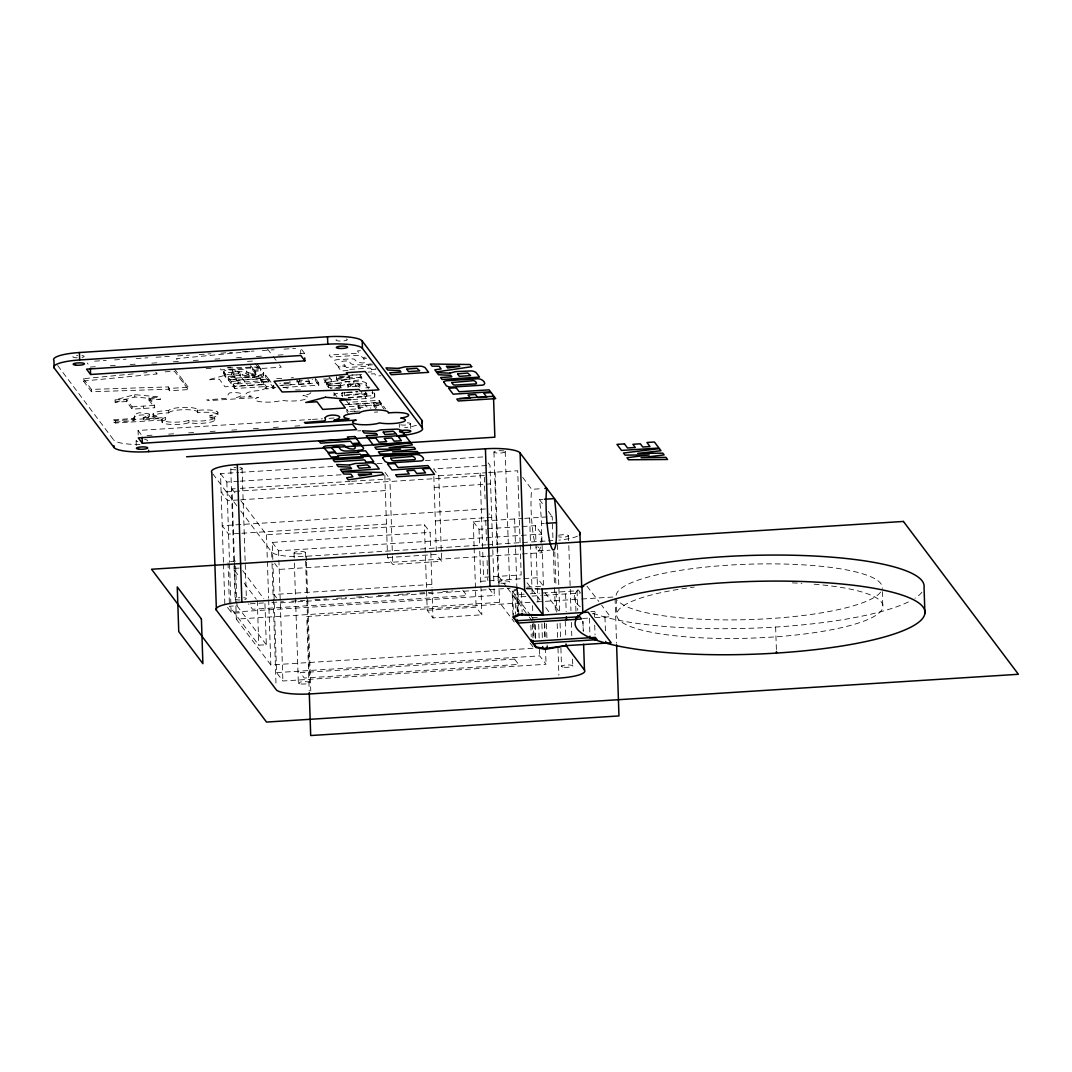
<?xml version="1.0" encoding="UTF-8"?>
<svg xmlns="http://www.w3.org/2000/svg" width="1072" height="1072" viewBox="0 0 1072 1072"><rect width="100%" height="100%" fill="white"/><g stroke="black" fill="none" stroke-linecap="round" stroke-linejoin="round"><path stroke-width="0.75" stroke-dasharray="5 3.75" d="M223.539 371.85L223.78 372.949L224.182 370.992A7.048 1.461 -1.9 0 1 226.648 370.255L241.548 369.358A7.048 1.461 -1.9 0 1 244.697 369.773C246.091 373.94 260.751 375.696 253.18 368.996L260.67 368.513L263.699 372.614L262.948 373.887A6.847 1.42 -1.9 0 1 261.313 374.396L245.515 375.401A6.847 1.42 -1.9 0 1 243.29 375.133L240.932 374.195L238.654 371.301C226.969 370.832 234.138 372.721 235.492 378.644C233.374 381.967 222.199 377.25 224.262 373.337A7.048 1.461 -1.9 0 1 226.728 372.6L241.629 371.703A7.048 1.461 -1.9 0 1 244.778 372.118C246.118 376.299 260.925 378.027 253.247 371.341L253.18 368.996M255.752 373.257L255.779 372.533M366.852 394.523L366.034 392.593M263.658 373.94L263.779 372.868M374.758 395.206L373.86 392.58M134.509 417.531L134.777 419.969L133.732 420.666L113.766 422.261L113.699 419.929L133.209 418.388C135.608 412.613 159.339 414.703 143.313 420.063L143.246 417.732L148.673 415.172L149.155 413.872L139.36 412.68L135.018 414.288L134.509 417.531L134.415 415.708M341.888 393.571L342.718 392.647M347.676 384.526L357.807 383.521L360.607 386.134L349.378 386.858L347.757 384.969M366.865 393.866L345.238 395.622L343.442 395.287L341.847 393.196M339.77 383.763L326.973 383.146L327.054 385.505L339.851 386.108C341.218 378.47 355.06 382.918 361.157 381.444A6.847 1.42 -1.9 0 1 363.381 381.712L365.887 382.784L369.572 387.622L362.55 388.064M339.851 386.108L345.184 384.54L361.237 383.803A6.847 1.42 -1.9 0 1 363.462 384.071L365.967 385.129L368.58 388.546M575.945 611.228L575.356 593.325L577.084 590.819A175.031 36.394 -1.9 0 1 579.523 588.394M348.132 397.859L364.172 396.841C369.451 397.538 364.775 392.071 361.8 393.692L343.04 394.952L341.914 395.407L342.745 396.68M238.654 371.301L238.734 373.646L240.61 376.151L243.371 377.478A6.847 1.42 -1.9 0 0 245.595 377.746L261.394 376.741A6.847 1.42 -1.9 0 0 263.029 376.232L263.833 375.093L260.737 370.872L260.67 368.513M352.809 399.615L372.48 398.007A6.847 1.42 -1.9 0 0 374.115 397.498L374.798 396.091L371.917 392.593M366.838 396.345L366.812 393.638M512.939 615.355L512.135 590.94L517.923 588.166L518.741 612.581M516.985 589.654L512.711 591.704L513.461 614.484M148.887 397.752L154.636 405.404L154.716 407.735L132.164 409.169L126.416 401.518L115.133 402.241L115.052 399.91L134.737 394.657L160.17 397.042L160.251 399.374L148.968 400.084L148.887 397.752L160.17 397.042M115.133 402.241L134.817 396.988L160.251 399.374M291.182 377.893L293.447 377.518M371.26 363.89L365.11 364.641A80.762 16.79 -1.9 0 1 362.122 364.828L355.462 364.895A6.847 1.42 -1.9 0 1 353.237 364.627L350.879 363.689L348.601 360.795L343.08 361.157L341.486 361.746L345.358 365.793L338.136 366.249L333.7 361.854L334.129 360.487A7.048 1.461 -1.9 0 1 336.595 359.75L351.495 358.852A7.048 1.461 -1.9 0 1 354.644 359.267C356.038 363.435 370.698 365.19 363.127 358.49L367.616 358.195M324.87 380.346L326.464 382.463L361.733 377.21L361.813 379.555L326.545 384.821L324.95 382.691L324.87 380.346L331.181 379.434L331.261 381.779L324.95 382.691M337.774 378.496L349.686 376.835L349.767 379.18L337.854 380.855L336.541 379.113L336.461 376.754L337.774 378.496L337.854 380.855M143.246 417.732L158.388 416.231L158.468 418.562L143.313 420.063M249.763 351.589L176.304 358.664L178.22 361.21M174.455 368.902L188.257 387.247L188.324 389.578L169.537 390.771L168.384 389.243L91.468 391.736L83.428 381.029L83.348 378.697L133.946 373.833M143.742 372.882L147.011 372.574M83.428 381.029L156.887 373.954L156.807 371.636M309.835 383.722C308.964 379.032 292.736 379.743 298.606 384.433L309.835 383.722L309.138 380.56M359.777 387.273C357.391 384.366 349.284 385.17 348.025 387.3M238.734 373.646L231.646 374.463L235.492 378.644M348.454 397.538L372.399 395.662A6.847 1.42 -1.9 0 0 374.034 395.139L374.865 394.134M94.617 361.17L106.249 360.433M114.543 359.897L126.174 359.16M136.144 358.53L147.775 357.793M156.07 357.257L169.363 356.413M177.671 355.891L189.302 355.154M199.258 354.524L210.889 353.773M220.859 353.144L232.49 352.407M242.46 351.777L254.077 351.04M262.385 350.504L274.017 349.767M283.986 349.137L295.604 348.4M95.314 366.731L90.329 367.053L87.314 363.033M110.269 365.78L116.915 365.364M130.194 364.52L136.841 364.091M151.795 363.14L158.442 362.725M173.383 361.773L180.029 361.344M193.322 360.5L199.968 360.085M214.923 359.133L221.556 358.705M236.51 357.753L243.156 357.338M256.449 356.494L264.744 355.958M278.037 355.113L284.683 354.698M299.637 353.747L304.622 353.425L304.716 356.4M360.406 350.705L357.405 350.892L359.12 353.17L329.171 355.073L330.645 357.03L360.594 355.127L362.309 357.418L365.311 357.217M247.458 361.398L254.948 360.916M227.626 367.401L230.949 367.187M165.128 371.837L174.535 371.234L188.324 389.578M256.905 363.529L259.853 367.441L259.933 369.8L252.443 370.269L250.727 367.991L220.778 369.894L220.698 367.535M250.727 367.991L250.647 365.632L252.362 367.924L259.853 367.441M253.247 371.341L260.737 370.872M372.614 364.842L368.125 365.123L368.862 366.101L346.39 367.535L345.653 366.557L338.162 367.026L341.11 370.952L348.601 370.47L347.864 369.492L370.322 368.058L371.059 369.036L375.562 368.755M223.753 373.739L223.552 371.971L228.189 376.754L235.411 376.299M235.706 377.063L228.215 377.532L231.163 381.458L231.244 383.803L238.734 383.334L237.917 379.997L260.375 378.563L261.193 381.9L268.683 381.418L268.603 379.073L265.655 375.16L258.164 375.629L258.982 378.965L236.523 380.399L235.706 377.063L236.523 380.399M236.443 378.041L258.901 376.607L258.982 378.965M375.91 369.224L371.408 369.505L373.136 371.783L368.138 372.105M228.189 376.754L228.296 379.89L235.786 379.408M258.245 377.987L265.735 377.505L268.683 381.418M231.163 381.458L238.654 380.975M261.112 379.542L268.603 379.073M273.936 388.412L269.032 381.887L233.227 384.205L233.307 386.55L263.256 384.647L261.541 382.369L261.461 380.011L268.951 379.542L273.869 386.054L273.936 388.412L266.446 388.881L264.73 386.603L264.65 384.258L225.04 386.791L219.291 379.153L208.022 379.863L227.693 374.61L253.126 376.996M237.917 379.997L237.997 382.356L260.456 380.922L261.193 381.9M347.985 375.441L364.614 374.383M371.274 373.954L374.61 373.753L376.326 376.031L380.815 375.749M83.348 378.697L91.401 389.404L168.304 386.912L169.456 388.439L188.257 387.247M279.805 383.28L280.502 383.227M284.013 383.012L291.035 382.557L291.115 384.915L279.886 385.625M297.4 380.587L298.525 382.088L309.754 381.377M283.691 387.434L318.799 385.21L318.719 382.851L281.279 385.237L280.087 383.642M233.307 386.55L234.781 388.506L264.73 386.603M264.65 384.258L266.379 386.536L273.869 386.054M115.052 399.91L126.335 399.186L132.084 406.837L132.164 409.169M346.752 392.285L357.445 391.615M346.417 392.62L336.367 393.612A6.847 1.42 -1.9 0 0 334.745 394.121L333.928 395.26M347.489 392.553L358.195 391.87M132.084 406.837L154.636 405.404M380.707 404.653L380.627 402.308L379.153 400.352L349.204 402.255L349.271 404.6L379.233 402.697L380.707 404.653L346.511 406.824M344.809 404.586L380.627 402.308M376.098 408.981L373.806 405.913L373.726 403.568L381.217 403.085L385.759 409.129M113.699 419.929L115.374 420.68L165.503 417.49A14.566 3.028 -1.9 0 0 167.889 421.845A14.566 3.028 -1.9 0 0 188.913 420.304A14.566 3.028 -1.9 0 0 210.166 419.902A14.566 3.028 -1.9 0 0 209.991 415.48A14.566 3.028 -1.9 0 0 216.517 411.273A14.566 3.028 -1.9 0 0 197.516 410.402A14.566 3.028 -1.9 0 0 184.987 407.347A14.566 3.028 -1.9 0 0 168.652 410.549A14.566 3.028 -1.9 0 0 154.127 412.908A14.566 3.028 -1.9 0 0 158.388 416.231M354.497 411.42L360.554 411.032L358.142 407.829L358.061 405.471L365.552 405.002L367.964 408.204L370.912 408.017M373.806 405.913L381.297 405.444L384.017 409.062M113.766 422.261L115.454 423.011L165.57 419.822A14.566 3.028 -1.9 0 0 167.969 424.177A14.566 3.028 -1.9 0 0 188.994 422.636A14.566 3.028 -1.9 0 0 210.233 422.234A14.566 3.028 -1.9 0 0 210.072 417.812L209.991 415.48M358.142 407.829L365.632 407.347L365.552 405.002M348.387 413.859L346.913 411.903L346.846 409.544L360.473 408.687L358.061 405.471M349.941 411.407L358.075 410.884M374.436 412.197L377.692 411.996M138.208 434.937L138.06 430.475L310.813 419.487M312.475 419.393L322.431 418.75M329.077 418.335L334.062 418.013M147.065 435.513L153.711 435.085M168.652 434.133L175.299 433.718M188.592 432.874L196.9 432.338M210.179 431.493L216.825 431.078M231.78 430.127L238.426 429.698M253.367 428.746L260.014 428.331M273.306 427.487L279.953 427.058M294.894 426.107L301.54 425.691M357.753 430.917L360.849 430.73M223.445 562.264L220.51 473.623L238.828 472.457M240.49 472.35L335.429 466.32M377.076 463.667L383.736 463.251M425.37 460.598L483.66 456.9M220.51 473.623L226.835 482.025L238.466 481.288M240.128 481.181L341.512 474.735M486.675 465.516L433.597 468.879L438.77 475.767L441.289 551.45M234.393 560.683L232.008 488.912L238.654 488.484M240.316 488.376L350.008 481.408M351.67 481.301L389.9 478.876L392.406 554.559M438.77 475.767L486.809 472.712M488.484 472.605L517.722 470.742L520.134 543.491M484.276 475.499L221.127 492.222L227.452 500.624L239.083 499.887M240.744 499.78L385.344 490.587M434.214 487.479L490.601 483.901L488.792 481.502M522.707 477.375L531.685 489.314L542.968 488.591M540.998 543.196A34.25 4.837 86.4 0 0 539.404 499.565L542.74 499.351M485.388 508.972L222.239 525.695L228.564 534.111L240.195 533.374M241.857 533.266L386.456 524.074M435.326 520.965L485.08 517.803M486.742 517.696L491.713 517.374L489.006 513.783M240.878 500.691L266.499 534.754L424.391 524.717L430.14 532.369L430.716 549.413M474.092 546.291L473.275 521.608L522.975 518.459M524.65 518.352L552.214 516.597L553.031 541.4M541.454 523.632L544.281 523.458M272.824 559.45L272.248 542.405L430.14 532.369M473.275 521.608L479.023 529.26L485.656 528.831M487.304 528.724L535.41 525.669L541.735 534.084L543.464 586.156L526.808 587.215M272.248 542.405L278.573 550.807L541.735 534.084M240.744 510.982L271.631 552.053A30.445 6.325 -1.9 0 0 306.311 556.247L486.192 544.817M487.747 544.71L546.666 540.971M548.221 540.878L552.871 540.583M235.505 561.112L227.988 561.594L229.408 604.581M387.568 557.547L436.438 554.438L441.61 561.326L392.741 564.421L387.568 557.547L384.727 471.988L389.9 478.876M239.177 568.08L233.16 568.468L238.185 575.155M538.318 550.928L550.016 550.177M485.723 556.274L279.189 569.406L274.673 563.403M487.385 556.167L520.697 554.05M522.359 553.943L542.352 552.683L537.836 546.666M431.869 584.441L273.976 594.478L278.492 600.481M480.738 581.332L487.385 580.917M489.033 580.81L522.211 578.692M523.873 578.599L537.139 577.754L543.464 586.156M250.191 603.804L263.484 602.96M271.792 602.437L283.423 601.7M291.718 601.164L305.011 600.32M314.98 599.69L326.612 598.953M336.568 598.31L346.537 597.68M356.507 597.05L368.138 596.313M378.094 595.67L389.726 594.933M398.034 594.411L409.665 593.674M419.634 593.03L431.252 592.293M442.883 591.556L452.853 590.927M280.301 602.879L510.151 588.273M266.312 644.728L236.979 605.747L229.462 606.229L258.781 645.197L266.312 644.728L264.931 603.389M586.987 586.183L598.819 601.446M227.545 607.422L231.15 612.219L494.313 595.496L493.978 585.526M524.168 594.183L515.002 594.759L515.659 614.283M530.278 593.794L539.444 593.205M542.499 593.017L578.92 590.699L580.207 592.414M234.634 613.104L242.151 612.635M525.896 596.474L516.731 597.05L517.213 611.697M532.007 596.086L541.172 595.496M544.228 595.308L580.314 593.004M234.446 562.344L236.322 619.107L499.485 602.37L514.265 622.028M530.037 602.303L306.753 616.494L309.218 690.891M536.697 601.888L580.019 599.127M581.681 599.02L615.02 596.903M427.232 610.276L476.102 607.167L481.851 614.819L432.981 617.914L427.232 610.276L424.391 524.717M590.806 611.563L594.437 611.335L596.166 613.626L592.682 613.841M532.261 617.686L538.358 617.298M582.592 618.49L590.056 618.008M595.027 617.7L610.316 616.722L601.687 605.265M236.322 619.107L270.827 664.948L533.977 648.225M276.576 672.6L539.725 655.863L546.05 664.278L282.901 681.001L276.576 672.6L272.985 564.341M206.092 368.661L211.104 368.5M227.827 367.951L261.26 366.879L262.412 368.406L281.212 367.214L279.484 364.909M339.77 376.781L349.686 376.835M336.541 379.113L349.767 379.18M526.58 588.97L539.605 589.01M323.57 379.019L329.225 379.059L331.261 381.779M351.857 374.919L360.098 375.026L361.733 377.21M338.725 377.116L360.179 377.384L361.813 379.555M526.017 588.448L540.583 588.97M283.879 383.119L289.963 383.387L291.115 384.915M326.973 383.146L328.568 385.263L340.749 385.799L341.888 387.327L330.658 388.037L331.114 388.654M327.054 385.505L328.648 387.622L341.177 388.64M281.722 378.657L276.12 378.389L276.723 379.18M241.91 374.744L242.982 375.066M908.399 601.915A175.031 36.394 -1.9 0 1 754.152 628.125A175.031 36.394 -1.9 0 1 594.344 613.733L592.293 612.97M336.849 396.68L333.834 392.66M224.758 375.803L224.745 373.525M365.431 394.054L365.418 391.789M318.799 385.21L315.114 380.359L312.595 379.3A6.847 1.42 -1.9 0 0 312.274 379.247M539.404 499.565L544.321 506.118M548.274 511.357L552.214 516.597M488.175 462.903L489.984 465.302L493.924 583.865M545.085 592.843L559.45 611.951M527.089 582.766L539.899 599.797M545.809 607.65L549.762 612.889M373.726 403.568L376.795 407.641M512.135 590.94L530.332 615.14M531.297 616.413L534.178 620.232M498.614 576.334L506.507 586.813M507.485 588.126L528.188 615.636M529.166 616.949L532.127 620.876M488.886 588.287L494.313 595.496M530.037 642.986L532.985 646.912M329.828 377.612L331.181 379.434M346.283 400.633L349.271 404.6M304.622 353.425L300.589 348.078L300.79 354.028M346.846 409.544L348.306 411.501M315.932 379.14L318.719 382.851M462.823 590.297L466.843 595.643L252.563 609.258L248.53 603.911M267.41 348.869L272.208 355.234M273.159 356.507L276.04 360.326M255.029 363.274L259.933 369.8M258.164 375.629L258.901 376.607M261.461 380.011L263.176 382.289L263.256 384.647M241.843 377.719L247.592 385.357M237.997 382.356L238.734 383.334M233.227 384.205L234.701 386.161L234.781 388.506M228.296 379.89L231.244 383.803M155.735 372.426L156.887 373.954M232.008 488.912L235.947 494.152M212.832 473.891L237.073 506.105M148.968 400.084L154.716 407.735M138.06 430.475L142.08 435.822M242.687 570.666L263.819 598.752M244.228 583.181L256.302 599.221M57.674 365.525L113.726 440.029L113.806 442.347M334.075 393.317L334.156 395.675M161.912 419.621L162.086 422.261M582.927 621.264L583.302 631.247L582.846 621.345M882.336 591.623L882.846 607.127M775.632 627.04L776.396 649.82M616.253 598.337L616.762 613.841M615.073 598.551L616.547 643.2M604.956 617.07L605.452 631.716M594.344 613.733L594.451 616.99M594.719 625.137L595.04 634.892M589.359 618.182L589.908 634.45M577.084 590.819L577.741 610.343M568.468 535.585L568.75 543.933M568.803 545.594L570.961 610.692M571.349 622.376L571.791 635.736M572.569 659.106L572.783 665.779M565.601 593.942L566.19 611.844M565.252 621.224L565.748 635.87M557.467 544.643L559.731 613.077M560.066 623.1L560.562 638.121M560.897 648.131L561.514 666.489M554.8 551.946L555.845 583.49M556.14 592.092L556.797 612.166M557.185 623.636L557.654 637.974M557.989 648.011L558.901 675.239M553.366 551.316L554.519 586.036M554.572 587.684L555.39 612.487M546.439 623.824L546.921 638.47M547.135 644.982L547.189 646.604M544.67 622.725L545.166 637.679M545.501 647.649L546.05 664.278M544.375 623.314L544.857 637.974M541.896 623.797L542.378 638.443M535.41 525.669L535.973 542.727M536.027 544.268L538.023 604.34M538.68 624.293L539.176 639.247M539.511 649.217L539.725 655.863M535.236 624.762L535.719 639.408M534.66 623.998L535.142 638.644M529.662 518.031L532.235 595.737M532.57 605.653L532.784 612.273M533.119 622.189L533.655 638.456M532.476 624.199L532.958 638.845M530.854 625.164L531.23 636.554M520.188 545.139L521.18 574.9L483.579 577.285L482.708 550.834M521.474 592.2L522.118 611.723M517.28 589.52L518.031 612.3M514.627 518.982L515.552 547.095M515.605 548.743L516.918 588.421M516.985 590.082L517.696 611.563M505.22 451.526L508.383 546.666M508.436 548.328L509.548 581.721M495.157 472.176L497.569 544.924M497.636 546.573L499.485 602.37M493.951 452.237L498.266 582.431M484.33 477.174L485.053 498.936M485.777 520.603L486.433 540.556M487.103 560.495L487.76 580.448M480.122 473.141L482.641 549.186M479.023 529.26L479.586 546.305M479.747 551.209L481.851 614.819M474.146 547.939L476.102 607.167M441.342 553.098L441.61 561.326M433.852 476.638L436.438 554.438M430.823 552.643L431.989 587.791M432.043 589.466L432.981 617.914M410.563 423.561L410.764 429.51M399.28 424.284L399.387 427.259M392.459 556.194L392.741 564.421M381.217 403.085L381.297 405.444M379.153 400.352L379.233 402.697M374.624 393.598L374.811 396.975M372.587 390.878L372.667 393.223M366.142 383.052L366.222 385.411M365.565 396.452L365.646 398.797M364.091 394.496L364.172 396.841M361.72 391.334L361.8 393.692M360.098 375.026L360.179 377.384M358.973 383.964L359.053 386.322M355.274 383.521L355.355 385.866M353.8 381.552L353.881 383.91M350.464 383.816L350.544 386.175M348.99 381.86L349.07 384.218M347.743 384.674L347.824 387.032M344.608 392.419L344.688 394.777M341.888 393.277L341.968 395.635M340.749 385.799L340.829 388.158M329.144 376.714L329.225 379.059M328.568 385.263L328.648 387.622M326.464 382.463L326.545 384.821M315.289 378.282L315.369 380.64M308.12 379.193L308.2 381.552M306.311 556.247L306.445 560.549M306.498 561.983L307.637 596.394M307.731 599.261L310.773 691.011M299.611 379.059L299.691 381.404M305.319 552.308L306.86 599.047M306.914 600.722L309.634 682.502M298.525 382.088L298.606 384.433M296.89 379.917L296.971 382.262M289.896 381.042L289.963 383.387M294.036 553.031L294.318 561.366M294.371 563.041L298.351 683.226M278.573 550.807L278.841 558.552M278.881 560.107L282.901 681.001M268.951 379.542L269.032 381.887M266.379 386.536L266.446 388.881M265.655 375.16L265.735 377.505M271.631 552.053L271.926 560.656M272.02 563.524L273.159 597.921M273.199 599.355L276.053 685.383M263.538 372.332L263.725 375.709M266.499 534.754L267.33 559.798M267.384 561.46L268.603 598.189M268.67 599.851L270.827 664.948M260.375 378.563L260.456 380.922M255.712 372.373L255.806 375.026M254.466 375.187L254.546 377.545M253.005 373.23L253.072 375.589M252.871 375.294L252.952 377.639M252.362 367.924L252.443 370.269M251.933 373.297L252.014 375.656M257.307 600.561L258.781 645.197M248.235 372.855L248.315 375.2M246.761 370.899L246.841 373.244M240.53 373.793L240.61 376.151M242.071 468.25L246.386 598.444M235.036 369.478L235.116 371.823M233.843 371.595L233.91 373.954M232.369 369.639L232.436 371.997M231.579 372.319L231.646 374.664M235.666 566.07L236.979 605.747M230.788 468.96L233.951 564.113M234.004 565.775L235.116 599.168M225.71 374.503L225.79 376.862M226.835 482.025L229.502 562.358M229.555 564.019L231.15 612.219M223.499 563.926L224.825 603.817M217.964 414.636L217.924 412.613M214.708 417.544L214.775 419.862M197.677 409.799L197.744 412.13M197.516 410.402L197.596 412.733A14.566 3.028 -1.9 0 1 216.598 413.604A14.566 3.028 -1.9 0 1 210.072 417.812M188.913 420.304L188.994 422.636M183.084 380.372L183.151 382.704M169.456 388.439L169.537 390.771M168.304 386.912L168.384 389.243M168.652 410.549L168.733 412.881A14.566 3.028 -1.9 0 0 154.194 415.239A14.566 3.028 -1.9 0 0 158.468 418.562M165.503 417.49L165.57 419.822M153.122 413.846L153.202 416.177M149.41 414.274L149.477 416.606M143.367 406.114L143.434 408.445M134.737 394.657L134.817 396.988M136.131 441.007L136.278 445.47M134.71 417.222L134.791 419.554M133.209 418.388L133.276 420.706M126.335 399.186L126.416 401.518M115.374 420.68L115.454 423.011M91.401 389.404L91.468 391.736M153.149 414.328L153.162 415.011M275.839 387.34A14.566 3.028 -1.9 0 0 261.622 390.516A14.566 3.028 -1.9 0 0 247.083 392.875A14.566 3.028 -1.9 0 0 251.344 396.198L236.202 397.699C249.093 393.625 237.274 392.178 231.887 392.687C226.795 391.963 228.631 397.323 226.165 398.342L206.655 399.896L208.33 400.633L258.459 397.444A14.566 3.028 -1.9 0 0 260.844 401.812A14.566 3.028 -1.9 0 0 281.882 400.271A14.566 3.028 -1.9 0 0 303.121 399.869A14.566 3.028 -1.9 0 0 302.961 395.434A14.566 3.028 -1.9 0 0 310.88 392.566M282.941 387.474A14.566 3.028 -1.9 0 1 290.646 389.927M295.524 389.953A14.566 3.028 -1.9 0 1 300.669 389.927M921.907 592.186A175.031 36.394 -1.9 0 1 914.952 598.27M580.327 606.752A175.031 36.394 -1.9 0 1 575.356 593.325M814.144 584.186A133.183 27.684 -1.9 0 1 850.19 625.485A133.183 27.684 -1.9 0 1 643.24 630.47A133.183 27.684 -1.9 0 1 694.254 587.067M792.369 582.887A133.183 27.684 -1.9 0 1 801.869 583.329M880.608 592.119A133.183 27.684 -1.9 0 1 748.658 619.603A133.183 27.684 -1.9 0 1 617.619 600.253M616.145 595.241A133.183 27.684 -1.9 0 1 753.348 564.06A133.183 27.684 -1.9 0 1 882.229 588.528M577.513 536.107A30.445 6.325 -1.9 0 1 558.86 540.127M139.95 444.518A30.445 6.325 -1.9 0 1 113.726 440.029M416.432 425.316A30.445 6.325 -1.9 0 1 404.613 427.701M407.28 422.77A5.708 1.193 -1.9 0 1 409.343 424.525A5.708 1.193 -1.9 0 1 400.312 424.767M346.296 339.02A5.708 1.193 -1.9 0 1 345.037 340.708A5.708 1.193 -1.9 0 1 337.064 340.708A5.708 1.193 -1.9 0 1 338.323 339.007M81.901 355.529A5.708 1.193 -1.9 0 1 81.887 357.445M77.251 357.78A5.708 1.193 -1.9 0 1 72.829 356.721A5.708 1.193 -1.9 0 1 77.666 355.448M144.653 439.533A5.708 1.193 -1.9 0 1 147.172 440.86M137.94 441.651A5.708 1.193 -1.9 0 1 136.573 440.324M168.733 412.881A14.566 3.028 -1.9 0 1 185.067 409.665A14.566 3.028 -1.9 0 1 197.596 412.733M540.409 547.082A34.25 4.837 86.4 0 1 535.92 547.042M534.379 541.012A34.25 4.837 86.4 0 1 531.685 489.314M558.606 535.276A5.708 1.193 -1.9 0 1 566.807 534.968A5.708 1.193 -1.9 0 1 566.78 536.67A5.708 1.193 -1.9 0 1 558.579 536.871M505.274 451.62A5.708 1.193 -1.9 0 1 498.239 453.081A5.708 1.193 -1.9 0 1 494.688 451.419A5.708 1.193 -1.9 0 1 503.827 450.95M243.639 597.68A5.708 1.193 -1.9 0 1 244.108 599.65M240.034 599.998A5.708 1.193 -1.9 0 1 235.049 598.993A5.708 1.193 -1.9 0 1 239.887 597.653M239.806 467.539A5.708 1.193 -1.9 0 1 239.793 469.456M235.706 469.804A5.708 1.193 -1.9 0 1 230.735 468.745A5.708 1.193 -1.9 0 1 236.081 467.432M514.56 659.066L300.281 672.693L304.301 678.04L518.58 664.412L514.56 659.066M564.14 667.24A5.708 1.193 -1.9 0 0 572.85 665.993A5.708 1.193 -1.9 0 0 564.448 665.176A5.708 1.193 -1.9 0 0 564.14 667.24M500.905 583.181A5.708 1.193 -1.9 0 0 509.602 581.935A5.708 1.193 -1.9 0 0 501.214 581.118A5.708 1.193 -1.9 0 0 500.905 583.181M300.991 683.963A5.708 1.193 -1.9 0 0 309.701 682.717A5.708 1.193 -1.9 0 0 301.299 681.899A5.708 1.193 -1.9 0 0 300.991 683.963M296.663 553.768A5.708 1.193 -1.9 0 0 305.373 552.522A5.708 1.193 -1.9 0 0 296.984 551.705A5.708 1.193 -1.9 0 0 296.663 553.768"/><path stroke-width="1.5" d="M577.955 616.856A175.031 36.394 -1.9 0 1 831.242 583.088A175.031 36.394 -1.9 0 1 873.841 639.716A175.031 36.394 -1.9 0 1 595.201 639.783L590.015 637.706A175.031 36.394 -1.9 0 1 576.213 619.361L577.902 615.221M535.37 645.156L535.424 646.778L542.914 648.252A3.806 0.791 -1.9 0 0 546.988 648.265L566.07 645.639L611.174 642.771L588.18 612.192L543.075 615.06L521.943 614.98A3.806 0.791 -1.9 0 0 518.272 615.502L513.568 617.74L513.515 616.119M581.707 586.933L579.898 532.449L520.108 452.974A30.445 6.325 -1.9 0 0 485.428 448.779L237.314 464.551A30.445 6.325 -1.9 0 0 211.841 472.578L216.41 610.209L276.201 689.685A30.445 6.325 -1.9 0 0 310.88 693.879L558.994 678.107A30.445 6.325 -1.9 0 0 584.468 670.08L566.07 645.639L545.233 649.364L536 647.542L512.992 616.976L518.794 614.202L543.075 615.06L542.204 589.024L540.904 589.024M367.696 437.684L366.222 435.728L377.451 435.004L376.312 433.49L364.132 432.954L362.537 430.823L375.334 431.44L380.667 429.872L396.72 429.122A6.847 1.42 -1.9 0 1 398.945 429.403L401.451 430.462L405.136 435.299L148.646 451.674A30.445 6.325 -1.9 0 1 113.98 447.466L54.176 367.991L53.935 360.554A30.445 6.325 -1.9 0 1 79.408 352.527L327.523 336.755A30.445 6.325 -1.9 0 1 362.202 340.963L421.993 420.438L422.247 427.875A30.445 6.325 -1.9 0 1 396.761 435.902L396.72 434.508M54.176 367.991A30.445 6.325 -1.9 0 1 79.663 359.964L327.777 344.192A30.445 6.325 -1.9 0 1 362.443 348.4L422.247 427.875M304.863 360.862L300.843 355.515L86.551 369.143L90.584 374.49L304.863 360.862L304.77 357.887M459.66 398.422L493.495 396.265L494.849 437.188L186.582 456.779M142.321 443.259L356.601 429.644L352.581 424.298L138.301 437.912L142.321 443.259L142.134 437.309M544.844 488.47L546.72 488.35A34.25 4.837 86.4 0 0 548.529 535.129A34.25 4.837 86.4 0 0 555.711 544.683A34.25 4.837 86.4 0 0 554.438 498.601L544.415 499.244M546.157 523.337L556.489 522.68M216.41 610.209A30.445 6.325 -1.9 0 1 241.883 602.183L489.998 586.411A30.445 6.325 -1.9 0 1 524.677 590.605L543.075 615.06M542.204 589.024L583.637 586.397M924.908 613.506L924.051 587.469A175.031 36.394 -1.9 0 0 776.584 555.055A175.031 36.394 -1.9 0 0 581.225 587.041M776.45 651.454L776.503 653.076M616.601 644.848L618.959 715.935L310.692 735.539L309.272 692.552M605.774 641.485L605.827 643.106M595.148 638.148L595.201 639.783M589.962 636.071L590.015 637.706M581.962 586.505L582.833 612.541M583.61 644.285L584.468 670.08M576.16 617.74L576.213 619.361M566.364 616.735L566.472 619.978M566.016 644.004L566.07 645.639M547.189 646.604L547.243 648.238M542.646 646.577L542.7 648.212M533.012 640.466L533.119 643.723L597.024 639.662L595.308 637.371L531.39 641.431L531.337 639.81M520.108 452.974L524.677 590.605M522.171 613.358L522.225 614.98M518.084 613.934L518.138 615.556M517.481 619.83L517.602 623.087L581.506 619.026L579.778 616.735L515.873 620.795L515.82 619.174M485.428 448.779L489.998 586.411M362.202 340.963L362.443 348.4M327.523 336.755L327.777 344.192M237.314 464.551L241.883 602.183M148.606 450.28L148.646 451.674M113.913 445.604L113.98 447.466M90.383 368.54L90.584 374.49M79.408 352.527L79.663 359.964M579.898 532.449A30.445 6.325 -1.9 0 1 579.483 534.834M421.993 420.438A30.445 6.325 -1.9 0 1 421.577 422.824M323.449 447.346L328.099 452.371L335.322 451.915L331.462 447.895L333.044 447.279L338.564 446.917L340.842 449.811L343.214 450.749A6.847 1.42 -1.9 0 0 345.425 451.017L352.085 450.95A80.762 16.79 -1.9 0 0 355.073 450.763L361.224 450.012A6.847 1.42 -1.9 0 0 362.859 449.503L363.622 448.23L360.581 444.13L353.09 444.612C360.567 451.325 346.068 449.516 344.608 445.389A7.048 1.461 -1.9 0 0 341.472 444.974L326.571 445.872A7.048 1.461 -1.9 0 0 324.079 446.609L323.449 447.346M325.151 417.785L325.406 420.224L324.374 420.921L304.408 422.515L306.096 423.266L356.212 420.077A14.566 3.028 -1.9 0 0 358.597 424.432A14.566 3.028 -1.9 0 0 379.635 422.891A14.566 3.028 -1.9 0 0 400.874 422.489A14.566 3.028 -1.9 0 0 400.714 418.067A14.566 3.028 -1.9 0 0 407.226 413.859A14.566 3.028 -1.9 0 0 388.238 412.988A14.566 3.028 -1.9 0 0 375.696 409.919A14.566 3.028 -1.9 0 0 359.375 413.135A14.566 3.028 -1.9 0 0 344.836 415.494A14.566 3.028 -1.9 0 0 349.097 418.817L333.955 420.318C349.753 415.923 328.019 412.506 325.151 417.785M357.391 465.811L359.08 468.209L370.309 467.499L367.495 464.886L357.432 465.744M383.253 432.123L384.942 434.535L396.171 433.825L393.37 431.212L383.253 432.123M390.623 458.307L392.138 460.464L393.746 460.866L412.881 459.741C418.294 460.504 413.444 454.957 410.509 456.592L390.664 458.24M406.784 369.183L408.472 371.582L419.701 370.872L416.901 368.259L406.824 369.103M451.781 382.543L453.295 384.701L454.903 385.103L474.052 383.99C479.439 384.727 474.615 379.233 471.68 380.828L451.781 382.543M457.637 373.94L459.325 376.352L470.568 375.629L467.754 373.016L457.677 373.873M382.637 457.784L385.156 461.576L387.662 462.635A6.847 1.42 -1.9 0 0 389.886 462.903L421.189 460.906A6.847 1.42 -1.9 0 0 422.824 460.397C425.383 458.628 420.827 454.97 418.603 454.796A6.847 1.42 -1.9 0 0 416.392 454.528L385.076 456.511A6.847 1.42 -1.9 0 0 383.454 457.034L382.637 457.784M443.795 382.021L446.314 385.813L448.833 386.871A6.847 1.42 -1.9 0 0 451.044 387.139L482.36 385.156A6.847 1.42 -1.9 0 0 483.981 384.634C486.554 382.878 481.985 379.207 479.774 379.032A6.847 1.42 -1.9 0 0 477.549 378.764L446.247 380.761A6.847 1.42 -1.9 0 0 444.612 381.27L443.795 382.021M398.905 368.406L386.067 367.884L387.662 370.001L399.843 370.537L400.982 372.051L389.752 372.775L391.226 374.731L428.666 372.346L424.981 367.508L422.475 366.45A6.847 1.42 -1.9 0 0 420.251 366.182L404.626 366.879L398.972 368.312M349.512 465.034L336.675 464.511L338.27 466.628L350.437 467.164L351.589 468.692L340.36 469.402L341.821 471.358L379.274 468.987L375.589 464.136L373.069 463.077A6.847 1.42 -1.9 0 0 370.858 462.809L355.221 463.506L349.566 464.953M449.771 373.163L436.934 372.641L438.528 374.758L450.696 375.294L451.835 376.821L440.605 377.532L442.079 379.488L479.519 377.116L475.847 372.279L473.328 371.207A6.847 1.42 -1.9 0 0 471.104 370.939L455.479 371.636L449.771 373.163M325.446 397.243L305.775 402.496L317.044 401.772L322.793 409.424L345.358 407.99L339.61 400.338L350.879 399.628L325.446 397.243M471.693 366.691L436.411 371.957L434.817 369.84L441.141 368.929L439.091 366.209L432.043 366.142L430.448 364.024L470.059 364.52L471.693 366.691M383.508 474.601L348.226 479.867L346.631 477.75L352.943 476.839L350.906 474.119L343.844 474.052L342.249 471.935L381.86 472.43L383.508 474.601M459.633 366.329L447.721 367.991L446.408 366.249L459.633 366.329M371.448 474.226L359.535 475.901L358.222 474.159L371.448 474.226M410.764 442.776L374.878 447.225L376.433 449.289L400.687 449.114L378.389 451.902L379.944 453.965L418.951 453.657L417.356 451.526L392.419 451.915L415.507 449.088L414.207 447.346L389.149 447.573L412.358 444.893L410.764 442.776M659.374 448.592L623.475 453.041L625.03 455.104L649.284 454.93L626.999 457.717L628.554 459.781L667.548 459.473L665.953 457.342L641.029 457.731L664.117 454.903L662.804 453.161L637.746 453.389L660.968 450.709L659.374 448.592M347.516 374.222L274.057 381.284L282.11 391.99L359.026 389.498L360.165 391.025L378.965 389.833L365.163 371.488L346.377 372.681L347.516 374.222M456.163 387.769L448.672 388.252L453.134 394.174L490.574 391.803L489.1 389.846L459.151 391.749L456.163 387.769M491.164 392.58L483.673 393.062L486.742 397.136L477.911 397.699L475.499 394.496L468.022 394.965L470.434 398.181L456.793 399.039L458.267 400.995L495.706 398.623L491.164 392.58M354.859 436.532L347.368 437.014L349.083 439.292L319.134 441.195L320.608 443.151L350.557 441.249L352.273 443.54L359.763 443.058L354.859 436.532M375.857 438.1L368.366 438.569L372.909 444.599L410.348 442.227L405.806 436.183L398.315 436.666L401.384 440.739L394.161 441.195L391.749 437.992L384.258 438.475L386.67 441.677L378.925 442.173L375.857 438.1M335.616 452.679L328.126 453.161L331.074 457.074L338.564 456.592L337.827 455.613L360.299 454.193L361.023 455.171L368.513 454.689L365.579 450.776L358.088 451.258L358.825 452.237L336.353 453.657L335.616 452.679M368.862 455.158L361.371 455.627L363.1 457.918L333.137 459.821L334.611 461.777L364.574 459.875L366.289 462.153L373.78 461.684L368.862 455.158M624.453 443.915L616.963 444.384L621.505 450.414L658.945 448.042L654.416 441.999L646.925 442.481L649.994 446.555L642.771 447.024L640.346 443.808L632.869 444.29L635.281 447.493L627.522 447.989L624.453 443.915M394.992 463.533L387.501 464.015L391.963 469.938L429.403 467.553L427.942 465.596L397.98 467.513L394.992 463.533M430.006 468.343L422.515 468.826L425.584 472.899L416.753 473.462L414.341 470.26L406.851 470.729L409.263 473.931L395.622 474.802L397.096 476.759L434.535 474.387L430.006 468.343M903.415 521.448L151.541 569.245L266.526 722.072L1018.4 674.288L903.415 521.448M201.415 619.026L177.255 586.933L178.743 631.569L202.889 663.662L201.415 619.026M402.161 432.458A5.708 1.193 -1.9 0 0 410.871 431.212A5.708 1.193 -1.9 0 0 402.469 430.395A5.708 1.193 -1.9 0 0 402.161 432.458M338.926 348.4A5.708 1.193 -1.9 0 0 347.623 347.154A5.708 1.193 -1.9 0 0 339.234 346.336A5.708 1.193 -1.9 0 0 338.926 348.4M75.764 365.137A5.708 1.193 -1.9 0 0 84.474 363.89A5.708 1.193 -1.9 0 0 76.072 363.073A5.708 1.193 -1.9 0 0 75.764 365.137M139.012 449.195A5.708 1.193 -1.9 0 0 147.722 447.949A5.708 1.193 -1.9 0 0 139.32 447.131A5.708 1.193 -1.9 0 0 139.012 449.195"/></g></svg>
